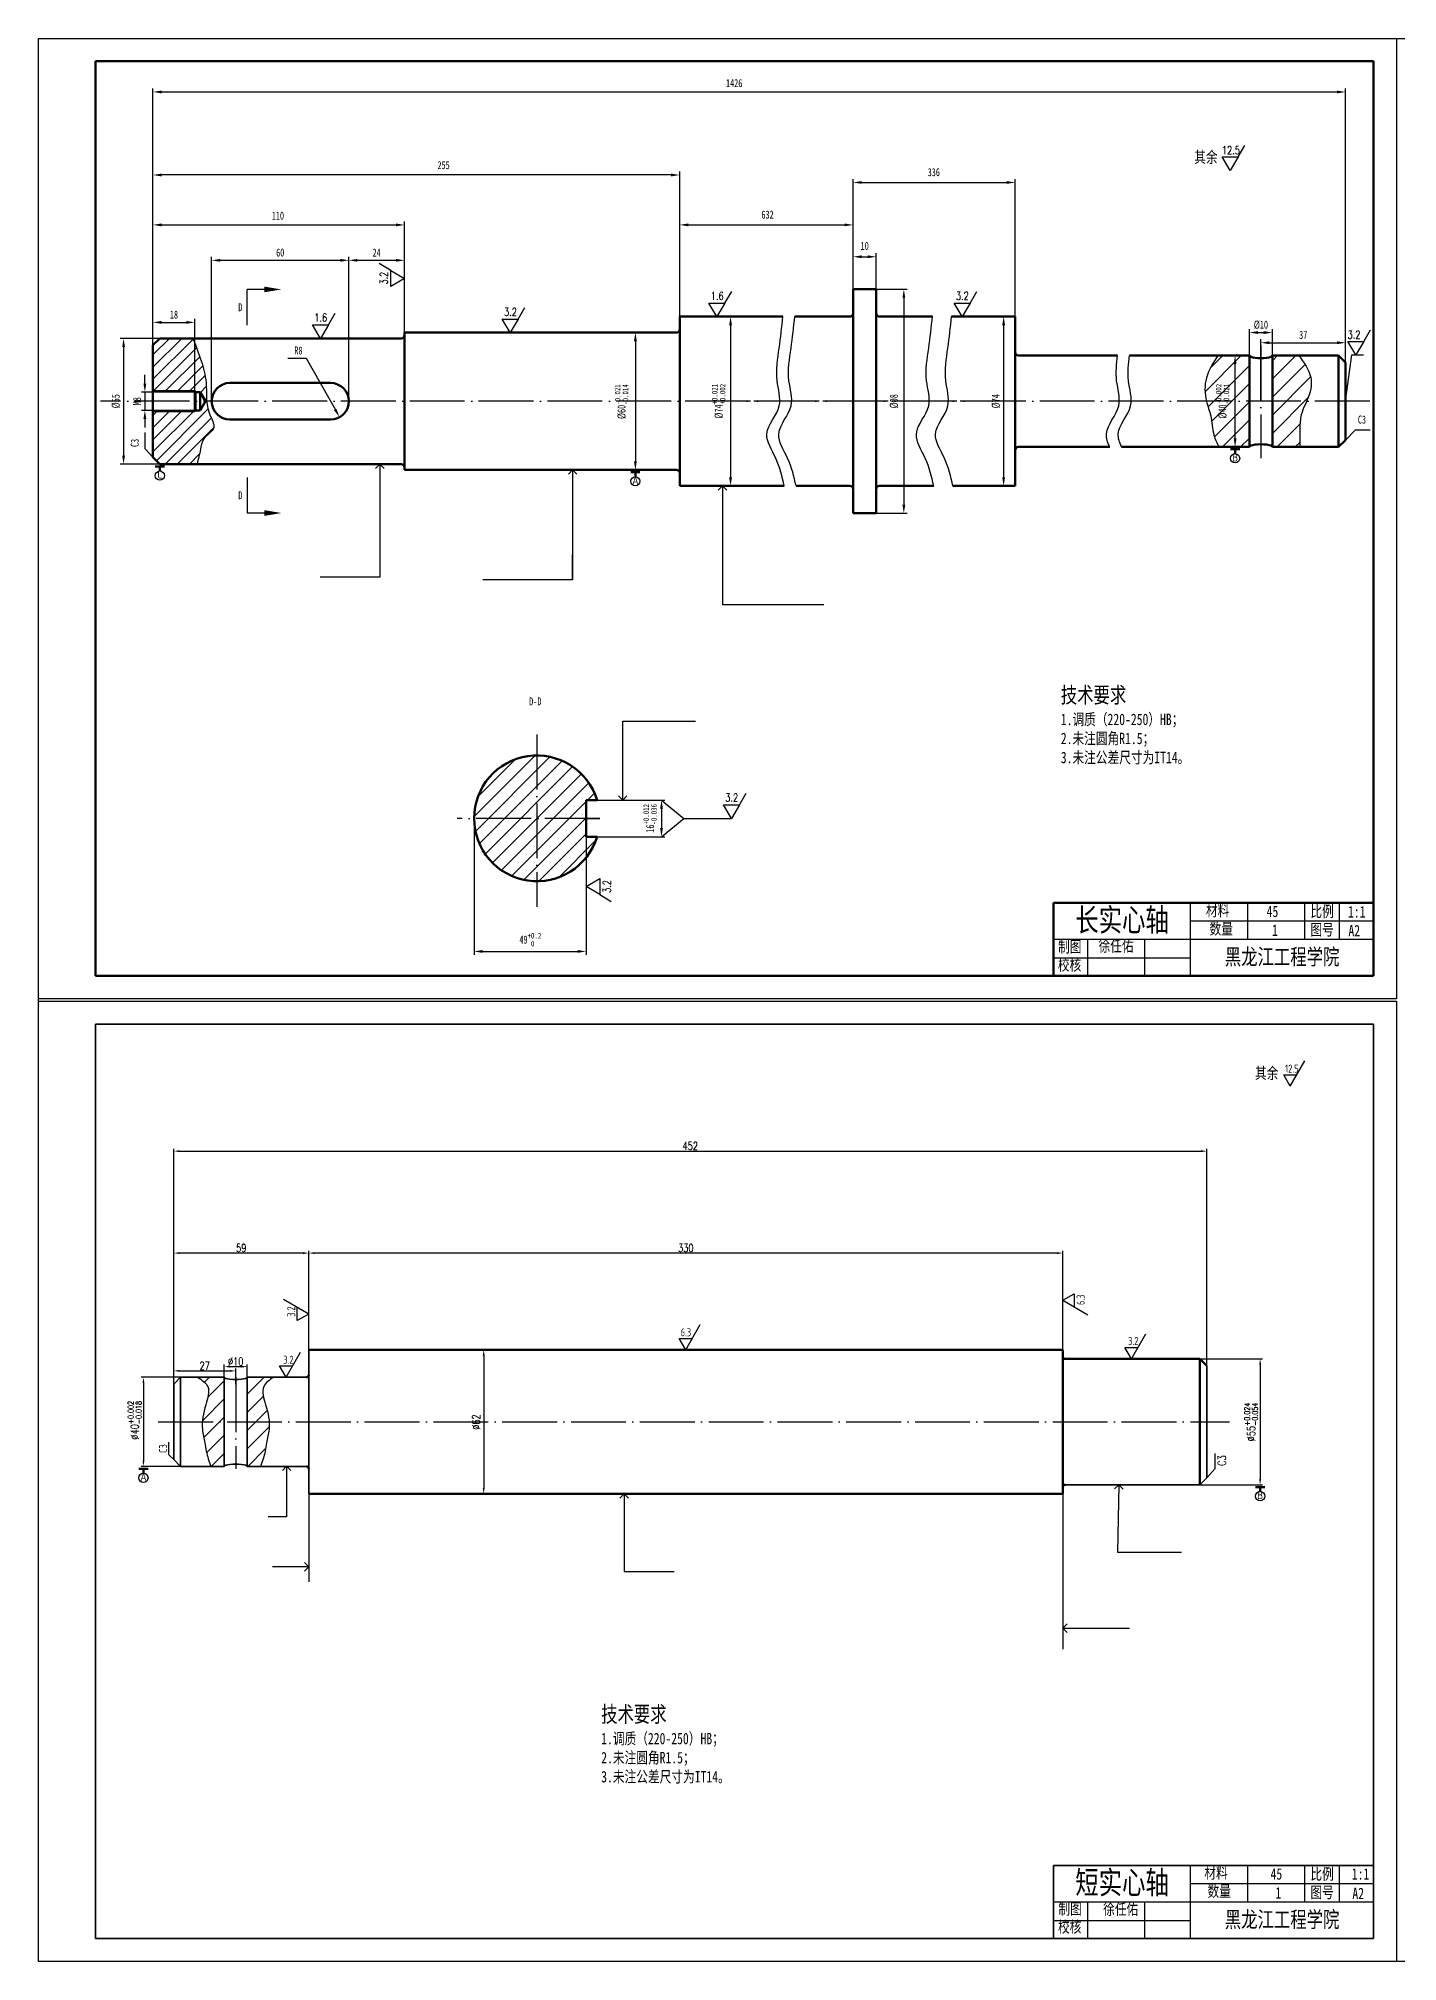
# Model space of a CAD drawing. Header units: inches. Extents: x 3762 to 4951, y -316 to 525.
# Drawn here: x 3762 to 4356, y -316 to 525 of the extents above; entities that cross this region are included whole.
import ezdxf
from ezdxf.enums import TextEntityAlignment as Align

# ---------------------------------------------------------------- set-up
doc = ezdxf.new("R2010")
doc.units = ezdxf.units.IN
doc.header["$MEASUREMENT"] = 0
doc.linetypes.add('ACAD_ISO04W100', pattern=[30, 24, -3, 0, -3])
doc.linetypes.add('CENTER2', pattern=[28.575, 19.05, -3.175, 3.175, -3.175])
for name, color, linetype in [('biaozhu', 210, 'Continuous'), ('dim', 7, 'Continuous'), ('图层2', 50, 'CENTER2')]:
    doc.layers.add(name, color=color, linetype=linetype)
for name, color, linetype, lineweight in [('cushixian', 4, 'Continuous', 50), ('中心线层', 4, 'ACAD_ISO04W100', 25), ('文字', 7, 'Continuous', 15), ('文字层', 7, 'Continuous', 25), ('标注层', 3, 'Continuous', 25), ('粗实线', 7, 'Continuous', 35), ('粗实线层', 7, 'Continuous', 50), ('细实线', 5, 'Continuous', 30)]:
    doc.layers.add(name, color=color, linetype=linetype, lineweight=lineweight)
doc.styles.add('123', font='txt.shx', dxfattribs={"width": 0.75, "height": 3.5})
doc.styles.get("Standard").update_dxf_attribs({"font": 'gbenor.shx', "width": 0.75, "bigfont": 'gbcbig.shx'})
doc.styles.add('工程字', font='gbenor.shx', dxfattribs={"bigfont": 'gbcbig.shx'})
doc.dimstyles.new('GB-3.5$7', dxfattribs={"dimscale": 1.5, "dimtxt": 3.5, "dimasz": 2.5, "dimexe": 1, "dimexo": 0, "dimgap": 0.5, "dimtad": 1, "dimdec": 0, "dimdsep": 46, "dimtxsty": 'Standard', "dimcen": 0, "dimclrt": 7, "dimadec": 0, "dimazin": 2, "dimtm": 1e-09, "dimtfac": 1, "dimtdec": 0, "dimtmove": 0, "dimatfit": 3, "dimldrblk": 'OPEN90', "dimfxl": 1, "dimarcsym": 0})
pattern_1 = [(45, (2495.565, -487.1614), (-3.977476, 3.977476), [])]

# ---------------------------------------------------------------- blocks, each defined once
blk = doc.blocks.new('_Open90')
at = {"color": 0, "linetype": 'ByBlock', "lineweight": -2}
for p, q in [((0, 0), (-1, 0)), ((-0.5, 0.5), (0, 0)), ((0, 0), (-0.5, -0.5))]:
    blk.add_line(p, q, dxfattribs=at)
blk = doc.blocks.new('下基准')
at = {"layer": '标注层'}
blk.add_circle((0, -5), 2, dxfattribs=at)
at = {"layer": '粗实线层'}
for p, q in [((2, -1), (-2, -1)), ((0, -3), (0, -1))]:
    blk.add_line(p, q, dxfattribs=at)
at = {"layer": '文字层'}
blk.add_attdef('A', text='', height=3.5, dxfattribs=at).set_placement((0, -4.56), align=Align.MIDDLE_CENTER)

msp = doc.modelspace()

# ---------------------------------------------------------------- hatches: boundary and pattern name
at = {"layer": '标注层'}
h = msp.add_hatch(dxfattribs=at)
h.set_pattern_fill('ANSI31', color=256, scale=45, style=0)
h.set_pattern_definition(pattern_1)
edge = h.paths.add_edge_path()
edge.add_line((3843.2, -60.79), (3831.55, -60.79))
edge.add_spline(control_points=[(3831.55, -60.79), (3833.39, -61.99), (3837.69, -64.81), (3834.96, -72.79), (3833.75, -77.86), (3833.58, -80.29)], knot_values=[0, 0, 0, 0, 5.991732, 13.994199, 21.483889, 21.483889, 21.483889, 21.483889], degree=3, periodic=0)
edge.add_line((3833.58, -80.29), (3843.2, -80.29))
edge.add_line((3843.2, -80.29), (3843.2, -60.79))
h = msp.add_hatch(dxfattribs=at)
h.set_pattern_fill('ANSI31', color=256, scale=45, style=0)
h.set_pattern_definition(pattern_1)
edge = h.paths.add_edge_path()
edge.add_spline(control_points=[(3862.82, -80.29), (3862.65, -77.86), (3861.44, -72.79), (3858.72, -64.81), (3863.02, -61.99), (3864.86, -60.79)], knot_values=[0, 0, 0, 0, 7.489689, 15.492157, 21.483889, 21.483889, 21.483889, 21.483889], degree=3, periodic=0)
edge.add_line((3864.86, -60.79), (3853.2, -60.79))
edge.add_line((3853.2, -60.79), (3853.2, -60.86))
edge.add_line((3853.2, -60.86), (3853.2, -80.29))
edge.add_line((3853.2, -80.29), (3862.82, -80.29))
h = msp.add_hatch(dxfattribs=at)
h.set_pattern_fill('ANSI31', color=256, scale=45, style=0)
h.set_pattern_definition(pattern_1)
edge = h.paths.add_edge_path()
edge.add_line((3843.2, -80.29), (3833.58, -80.29))
edge.add_spline(control_points=[(3833.58, -80.29), (3833.5, -81.38), (3833.53, -84.4), (3834.71, -88.7), (3835.39, -94.21), (3836.55, -97.59), (3837.3, -99.79)], knot_values=[21.483889, 21.483889, 21.483889, 21.483889, 24.865782, 30.843836, 34.566757, 41.517687, 41.517687, 41.517687, 41.517687], degree=3, periodic=0)
edge.add_line((3837.3, -99.79), (3843.2, -99.79))
edge.add_line((3843.2, -99.79), (3843.2, -80.29))
h = msp.add_hatch(dxfattribs=at)
h.set_pattern_fill('ANSI31', color=256, scale=45, style=0)
h.set_pattern_definition(pattern_1)
edge = h.paths.add_edge_path()
edge.add_spline(control_points=[(3859.1, -99.79), (3859.86, -97.59), (3861.02, -94.21), (3861.69, -88.7), (3862.88, -84.4), (3862.9, -81.38), (3862.82, -80.29)], knot_values=[21.483889, 21.483889, 21.483889, 21.483889, 28.434819, 32.157739, 38.135793, 41.517687, 41.517687, 41.517687, 41.517687], degree=3, periodic=0)
edge.add_line((3862.82, -80.29), (3853.2, -80.29))
edge.add_line((3853.2, -80.29), (3853.2, -99.79))
edge.add_line((3853.2, -99.79), (3859.1, -99.79))
at = {"layer": '细实线', "lineweight": -3}
h = msp.add_hatch(dxfattribs=at)
h.set_pattern_fill('ANSI31', color=256, scale=30, style=0)
h.set_pattern_definition([(45, (3812.029, 338.5344), (-2.65165, 2.65165), [])])
edge = h.paths.add_edge_path()
edge.add_spline(control_points=[(3835.55, 366.03), (3835.33, 368.8), (3835.67, 374.7), (3833.2, 384.06), (3830.74, 390.29), (3829.46, 393.53)], knot_values=[0, 0, 0, 0, 8.360614, 18.002709, 28.50033, 28.50033, 28.50033, 28.50033], degree=3, periodic=0)
edge.add_line((3829.46, 393.53), (3815.03, 393.53))
edge.add_line((3815.03, 393.53), (3812.03, 390.53))
edge.add_line((3812.03, 390.53), (3812.03, 370.43))
edge.add_line((3812.03, 370.43), (3830.37, 370.43))
edge.add_line((3830.37, 370.43), (3831.61, 370.43))
edge.add_line((3831.61, 370.43), (3831.61, 370.03))
edge.add_line((3831.61, 370.03), (3832.73, 370.03))
edge.add_line((3832.73, 370.03), (3835.03, 366.03))
edge.add_line((3835.03, 366.03), (3835.55, 366.03))
edge = h.paths.add_edge_path()
edge.add_line((3812.03, 341.53), (3815.03, 338.53))
edge.add_line((3815.03, 338.53), (3831.29, 338.53))
edge.add_spline(control_points=[(3831.29, 338.53), (3831.84, 340.67), (3832.78, 344.28), (3833.62, 350.41), (3840.41, 353.83), (3836.4, 360.15), (3835.71, 364.05), (3835.55, 366.03)], knot_values=[28.50033, 28.50033, 28.50033, 28.50033, 35.149775, 39.756174, 46.537568, 52.248151, 58.244019, 58.244019, 58.244019, 58.244019], degree=3, periodic=0)
edge.add_line((3835.55, 366.03), (3835.03, 366.03))
edge.add_line((3835.03, 366.03), (3832.73, 362.03))
edge.add_line((3832.73, 362.03), (3831.61, 362.03))
edge.add_line((3831.61, 362.03), (3831.61, 361.63))
edge.add_line((3831.61, 361.63), (3830.37, 361.63))
edge.add_line((3830.37, 361.63), (3812.03, 361.63))
edge.add_line((3812.03, 361.63), (3812.03, 341.53))
h = msp.add_hatch(dxfattribs=at)
h.set_pattern_fill('ANSI31', color=256, scale=45, style=0)
h.set_pattern_definition([(45, (4271.8847, 346.0344), (-3.9775, 3.9775), [])])
edge = h.paths.add_edge_path()
edge.add_spline(control_points=[(4313.67, 346.03), (4313.64, 348.71), (4313.58, 353.4), (4313.92, 360.37), (4315.81, 364.08), (4316.68, 366.03)], knot_values=[21.526667, 21.526667, 21.526667, 21.526667, 29.57401, 35.683532, 42.055068, 42.055068, 42.055068, 42.055068], degree=3, periodic=0)
edge.add_line((4316.68, 366.03), (4301.66, 366.03))
edge.add_line((4301.66, 366.03), (4301.66, 346.03))
edge.add_line((4301.66, 346.03), (4313.67, 346.03))
edge = h.paths.add_edge_path()
edge.add_line((4301.66, 366.03), (4316.68, 366.03))
edge.add_spline(control_points=[(4316.68, 366.03), (4317.09, 366.95), (4318.47, 370.25), (4319.36, 377.82), (4315.51, 382.99), (4313.23, 386.03)], knot_values=[0, 0, 0, 0, 2.976281, 10.597536, 21.526667, 21.526667, 21.526667, 21.526667], degree=3, periodic=0)
edge.add_line((4313.23, 386.03), (4301.66, 386.03))
edge.add_line((4301.66, 386.03), (4301.66, 366.03))
edge = h.paths.add_edge_path()
edge.add_line((4291.66, 366.03), (4291.66, 386.03))
edge.add_line((4291.66, 386.03), (4277.85, 386.03))
edge.add_spline(control_points=[(4277.85, 386.03), (4275.81, 382.91), (4271.88, 376.87), (4271.99, 369.37), (4272.83, 366.03)], knot_values=[0, 0, 0, 0, 10.984732, 21.213531, 21.213531, 21.213531, 21.213531], degree=3, periodic=0)
edge.add_line((4272.83, 366.03), (4291.66, 366.03))
edge = h.paths.add_edge_path()
edge.add_line((4291.66, 366.03), (4272.83, 366.03))
edge.add_spline(control_points=[(4272.83, 366.03), (4273.37, 363.87), (4275.37, 359.17), (4275.35, 352.01), (4277.43, 347.72), (4278.25, 346.03)], knot_values=[21.213531, 21.213531, 21.213531, 21.213531, 27.861666, 36.446221, 42.029562, 42.029562, 42.029562, 42.029562], degree=3, periodic=0)
edge.add_line((4278.25, 346.03), (4291.66, 346.03))
edge.add_line((4291.66, 346.03), (4291.66, 366.03))
h = msp.add_hatch(dxfattribs=at)
h.set_pattern_fill('ANSI31', color=256, scale=40, style=0)
h.set_pattern_definition([(45, (3952.486, 156.1126), (-3.53553, 3.53553), [])])
h.paths.add_polyline_path([(4001.49, 191.61), (4006.3, 191.61, 0.330174), (3979.99, 211.11), (3979.99, 183.61), (4001.49, 183.61)])
h.paths.add_polyline_path([(3979.99, 211.11, 0.414214), (3952.49, 183.61), (3979.99, 183.61)])
h.paths.add_polyline_path([(3979.99, 183.61), (3952.49, 183.61, 0.414214), (3979.99, 156.11)])
h.paths.add_polyline_path([(4001.49, 175.61), (4001.49, 183.61), (3979.99, 183.61), (3979.99, 156.11, 0.330174), (4006.3, 175.61)])

# ---------------------------------------------------------------- linework, layer by layer
at = {"layer": 'biaozhu', "color": 0, "lineweight": -3}
for p, q in [((4290.92, 130.69), (4290.92, 146.69)), ((4330.92, 146.69), (4330.92, 130.69)), ((4265.92, -306.31), (4265.92, -274.31)), ((4290.92, -290.31), (4290.92, -274.31)), ((4330.92, -274.31), (4330.92, -290.31))]:
    msp.add_line(p, q, dxfattribs=at)
at = {"layer": '中心线层'}
for p, q in [((4296.66, 390.36), (4296.66, 341.13)), ((4189.16, 366.03), (3789.03, 366.03)), ((4344.28, 366.03), (4058.51, 366.03)), ((3979.99, 220.24), (3979.99, 144.99)), ((4007.49, 183.61), (3945.03, 183.61)), ((3848.2, -60.79), (3848.2, -100.82)), ((3814.3, -80.29), (4282.87, -80.29))]:
    msp.add_line(p, q, dxfattribs=at)
at = {"layer": '图层2', "color": 3, "linetype": 'ByBlock', "lineweight": -3}
for p, q in [((4309.52, 66.53), (4315.87, 77.53)), ((4309.52, 66.53), (4306.63, 71.53)), ((4306.63, 71.53), (4312.4, 71.53)), ((4210.02, -27.14), (4215.02, -24.26)), ((4215.02, -24.26), (4215.02, -30.03)), ((3880.16, -33.14), (3869.16, -26.79)), ((3875.16, -36.03), (3875.16, -30.26)), ((3880.16, -33.14), (3875.16, -36.03)), ((4210.02, -27.14), (4221.02, -33.49)), ((4240, -52.79), (4246.35, -41.79)), ((3870.24, -60.79), (3876.59, -49.79)), ((4240, -52.79), (4237.11, -47.79)), ((4237.11, -47.79), (4242.89, -47.79)), ((3870.24, -60.79), (3867.35, -55.79)), ((3867.35, -55.79), (3873.13, -55.79))]:
    msp.add_line(p, q, dxfattribs=at)
at = {"layer": '标注层'}
for p, q in [((3812.03, 390.53), (3812.03, 502.79)), ((3815.78, 501.29), (4329.91, 501.29)), ((4333.66, 383.03), (4333.66, 502.79)), ((4279.64, 472.88), (4286.64, 472.88)), ((4283.14, 466.94), (4279.64, 472.88)), ((4286.64, 472.88), (4283.14, 466.94)), ((4286.64, 472.88), (4289.62, 477.94)), ((3812.03, 370.43), (3812.03, 466.48)), ((4038.67, 464.98), (3815.78, 464.98)), ((4042.42, 403.03), (4042.42, 466.48)), ((4118.34, 415.03), (4118.34, 463.21)), ((4189.18, 374.12), (4189.18, 463.21)), ((4122.09, 461.71), (4185.43, 461.71)), ((3812.03, 390.53), (3812.03, 444.65)), ((3815.78, 443.15), (3918.28, 443.15)), ((3922.03, 361.62), (3922.03, 444.65)), ((4042.42, 403.03), (4042.42, 444.65)), ((4046.17, 443.15), (4114.52, 443.15)), ((4118.34, 415.03), (4118.34, 444.65)), ((3837.69, 366.03), (3837.69, 429.17)), ((3897.69, 366.03), (3897.69, 429.17)), ((3897.69, 366.03), (3897.69, 429.17)), ((3922.03, 366.03), (3922.03, 429.17)), ((4118.34, 415.03), (4118.34, 430.72)), ((4122.09, 429.22), (4124.59, 429.22)), ((4128.34, 415.03), (4128.34, 430.72)), ((3841.44, 427.67), (3893.94, 427.67)), ((3901.44, 427.67), (3918.28, 427.67)), ((3916.08, 423.23), (3911.03, 426.21)), ((3916.08, 416.23), (3916.08, 423.23)), ((3916.08, 423.23), (3922.03, 419.73)), ((3853.2, 399.34), (3853.2, 414.92)), ((3860.7, 414.92), (3853.2, 414.92)), ((3853.2, 399.34), (3853.2, 413.63)), ((3922.03, 419.73), (3916.08, 416.23)), ((4062.23, 408.98), (4065.2, 414.03)), ((4128.34, 415.03), (4141.96, 415.03)), ((4169.43, 408.98), (4172.4, 414.03)), ((3888.75, 399.48), (3891.73, 404.53)), ((3971.75, 401.98), (3974.72, 407.03)), ((4055.23, 408.98), (4062.23, 408.98)), ((4058.73, 403.03), (4055.23, 408.98)), ((4062.23, 408.98), (4058.73, 403.03)), ((4140.46, 411.28), (4140.46, 320.78)), ((4162.43, 408.98), (4169.43, 408.98)), ((4165.93, 403.03), (4162.43, 408.98)), ((4169.43, 408.98), (4165.93, 403.03)), ((3812.03, 370.43), (3812.03, 402.03)), ((3815.78, 400.53), (3826.62, 400.53)), ((3830.37, 370.43), (3830.37, 402.03)), ((3881.75, 399.48), (3888.75, 399.48)), ((3885.25, 393.53), (3881.75, 399.48)), ((3888.75, 399.48), (3885.25, 393.53)), ((3964.75, 401.98), (3971.75, 401.98)), ((3968.25, 396.03), (3964.75, 401.98)), ((3971.75, 401.98), (3968.25, 396.03)), ((4080.34, 403.03), (4063.17, 403.03)), ((4064.67, 399.28), (4064.67, 332.78)), ((4161.37, 403.03), (4185.63, 403.03)), ((4184.13, 399.28), (4184.13, 332.78)), ((4291.66, 386.03), (4291.66, 397.58)), ((4295.41, 396.08), (4297.91, 396.08)), ((4301.66, 386.03), (4301.66, 397.58)), ((4341.63, 392.21), (4344.6, 397.27)), ((3815.03, 393.53), (3797.66, 393.53)), ((3799.16, 389.78), (3799.16, 342.28)), ((4023.04, 392.28), (4023.04, 339.78)), ((4296.66, 366.03), (4296.66, 393.11)), ((4300.41, 391.61), (4329.91, 391.61)), ((4333.66, 366.03), (4333.66, 393.11)), ((4334.63, 392.21), (4341.63, 392.21)), ((4338.13, 386.27), (4334.63, 392.21)), ((4341.63, 392.21), (4338.13, 386.27)), ((3870.94, 384.83), (3879.02, 384.83)), ((3879.02, 384.83), (3891.79, 362.34)), ((4285.37, 349.78), (4285.37, 382.28)), ((4333.66, 366.03), (4336.4, 386.27)), ((4336.4, 386.27), (4341.53, 386.27)), ((3808.48, 373.78), (3808.48, 377.53)), ((3812.03, 370.03), (3806.98, 370.03)), ((3812.03, 362.03), (3806.98, 362.03)), ((3808.48, 370.03), (3808.48, 362.03)), ((3808.48, 358.28), (3808.48, 354.53)), ((4333.66, 349.03), (4338, 353.48)), ((4338, 353.48), (4344.46, 353.48)), ((3808.55, 345.18), (3808.55, 352.32)), ((3812.03, 341.53), (3808.55, 345.18)), ((4285.37, 346.03), (4283.87, 346.03)), ((3815.03, 338.53), (3797.66, 338.53)), ((3853.2, 332.73), (3853.2, 318.44)), ((3853.2, 332.73), (3853.2, 317.15)), ((4080.34, 329.03), (4063.17, 329.03)), ((3860.7, 317.15), (3853.2, 317.15)), ((4128.34, 317.03), (4141.96, 317.03)), ((3995.6, 288), (3956.35, 288)), ((4068.52, 189.56), (4071.5, 194.61)), ((4034.47, 191.61), (4044.17, 183.61)), ((4061.52, 189.56), (4068.52, 189.56)), ((4065.02, 183.61), (4061.52, 189.56)), ((4068.52, 189.56), (4065.02, 183.61)), ((3952.49, 183.61), (3952.49, 123.92)), ((4001.49, 183.61), (4007.49, 183.61)), ((4034.47, 175.61), (4044.17, 183.61)), ((4044.17, 183.61), (4065.02, 183.61)), ((4001.49, 153.77), (4007.43, 157.27)), ((4007.43, 150.27), (4001.49, 153.77)), ((4007.43, 157.27), (4007.43, 150.27)), ((4007.43, 150.27), (4012.49, 147.29)), ((3956.24, 125.42), (3997.74, 125.42)), ((3821.1, -80.29), (3821.1, 39.09)), ((3823.6, 38.09), (4270.48, 38.09)), ((4272.98, -80.29), (4272.98, 39.09)), ((3821.1, -60.79), (3821.1, -5.5)), ((3877.66, -6.5), (3823.6, -6.5)), ((3880.16, -58.34), (3880.16, -5.5)), ((3880.16, -48.79), (3880.16, -5.5)), ((4207.52, -6.5), (3882.66, -6.5)), ((4210.02, -48.79), (4210.02, -5.5)), ((3971.66, -48.79), (3955.69, -48.79)), ((3821.1, -63.79), (3821.1, -57.01)), ((3823.6, -58.01), (3845.7, -58.01)), ((3843.21, -60.86), (3843.21, -55.16)), ((3845.71, -56.16), (3850.7, -56.16)), ((3848.2, -63.79), (3848.2, -57.01)), ((3853.2, -60.86), (3853.2, -55.16)), ((3956.69, -51.29), (3956.69, -109.29)), ((4269.98, -52.79), (4297.32, -52.79)), ((4296.32, -55.29), (4296.32, -105.29)), ((3824.1, -60.79), (3806.85, -60.79)), ((3807.85, -63.29), (3807.85, -97.29)), ((3818.97, -94.65), (3818.97, -89.11)), ((3824.1, -99.79), (3806.85, -99.79)), ((3821.1, -96.79), (3818.97, -94.65)), ((4272.98, -104.79), (4276.7, -100.75)), ((4276.7, -100.75), (4276.7, -94.16)), ((4269.98, -107.79), (4297.32, -107.79)), ((3880.16, -111.79), (3880.16, -150.26)), ((3971.66, -111.79), (3955.69, -111.79)), ((4210.02, -111.79), (4210.02, -179.66))]:
    msp.add_line(p, q, dxfattribs=at)
at = {"layer": '标注层', "lineweight": -3}
for p, q in [((4006.3, 191.61), (4035.97, 191.61)), ((4034.47, 187.86), (4034.47, 179.36)), ((4001.49, 175.61), (4001.49, 123.92)), ((4006.3, 175.61), (4035.97, 175.61))]:
    msp.add_line(p, q, dxfattribs=at)
at = {"layer": '标注层', "linetype": 'ByBlock', "lineweight": -3}
for p, q in [((4045.09, -48.79), (4051.44, -37.79)), ((4045.09, -48.79), (4042.21, -43.79)), ((4042.21, -43.79), (4047.98, -43.79))]:
    msp.add_line(p, q, dxfattribs=at)
at = {"layer": '标注层'}
for points in [[(3761.92, 524.69), (4355.92, 524.69), (4355.92, 104.69), (3761.92, 104.69)], [(3761.92, 524.69), (4950.92, 524.69), (4950.92, -316.31), (3761.92, -316.31)], [(3761.92, 103.69), (4355.92, 103.69), (4355.92, -316.31), (3761.92, -316.31)]]:
    msp.add_lwpolyline(points, close=True, dxfattribs=at)
for points in [[(3831.55, -60.79), (3835.96, -64.84), (3835.1, -72.8), (3833.63, -83.57), (3834.73, -89.45), (3835.34, -93.12), (3837.3, -99.79)], [(3864.86, -60.79), (3860.45, -64.84), (3861.31, -72.8), (3862.78, -83.57), (3861.67, -89.45), (3861.06, -93.12), (3859.1, -99.79)]]:
    msp.add_spline(points, degree=3, dxfattribs=at)
for points in [[(3815.78, 501.92), (3815.78, 500.67), (3812.03, 501.29)], [(4329.91, 501.92), (4329.91, 500.67), (4333.66, 501.29)], [(3815.78, 465.61), (3815.78, 464.36), (3812.03, 464.98)], [(4038.67, 465.61), (4038.67, 464.36), (4042.42, 464.98)], [(4122.09, 462.34), (4122.09, 461.09), (4118.34, 461.71)], [(4185.43, 462.34), (4185.43, 461.09), (4189.18, 461.71)], [(3815.78, 443.78), (3815.78, 442.53), (3812.03, 443.15)], [(3918.28, 443.78), (3918.28, 442.53), (3922.03, 443.15)], [(4046.17, 443.78), (4046.17, 442.53), (4042.42, 443.15)], [(4114.52, 443.78), (4114.52, 442.53), (4118.27, 443.15)], [(4122.09, 429.85), (4122.09, 428.6), (4118.34, 429.22)], [(4124.59, 429.85), (4124.59, 428.6), (4128.34, 429.22)], [(3841.44, 428.29), (3841.44, 427.04), (3837.69, 427.67)], [(3893.94, 428.29), (3893.94, 427.04), (3897.69, 427.67)], [(3901.44, 428.29), (3901.44, 427.04), (3897.69, 427.67)], [(3918.28, 428.29), (3918.28, 427.04), (3922.03, 427.67)], [(3860.7, 416.17), (3860.7, 413.67), (3868.2, 414.92)], [(4139.84, 411.28), (4141.09, 411.28), (4140.46, 415.03)], [(3815.78, 401.15), (3815.78, 399.9), (3812.03, 400.53)], [(3826.62, 401.15), (3826.62, 399.9), (3830.37, 400.53)], [(4022.41, 392.28), (4023.66, 392.28), (4023.04, 396.03)], [(4064.04, 399.28), (4065.29, 399.28), (4064.67, 403.03)], [(4183.5, 399.28), (4184.75, 399.28), (4184.13, 403.03)], [(4295.41, 396.7), (4295.41, 395.45), (4291.66, 396.08)], [(4297.91, 396.7), (4297.91, 395.45), (4301.66, 396.08)], [(3798.54, 389.78), (3799.79, 389.78), (3799.16, 393.53)], [(4300.41, 392.24), (4300.41, 390.99), (4296.66, 391.61)], [(4329.91, 392.24), (4329.91, 390.99), (4333.66, 391.61)], [(4284.74, 382.28), (4285.99, 382.28), (4285.37, 386.03)], [(3807.85, 373.78), (3809.1, 373.78), (3808.48, 370.03)], [(3807.85, 358.28), (3809.1, 358.28), (3808.48, 362.03)], [(3892.33, 362.65), (3891.24, 362.03), (3893.64, 359.08)], [(4284.74, 349.78), (4285.99, 349.78), (4285.37, 346.03)], [(3798.54, 342.28), (3799.79, 342.28), (3799.16, 338.53)], [(4022.41, 339.78), (4023.66, 339.78), (4023.04, 336.03)], [(4064.04, 332.78), (4065.29, 332.78), (4064.67, 329.03)], [(4183.5, 332.78), (4184.75, 332.78), (4184.13, 329.03)], [(4139.84, 320.78), (4141.09, 320.78), (4140.46, 317.03)], [(3860.7, 315.9), (3860.7, 318.4), (3868.2, 317.15)], [(4033.84, 187.86), (4035.09, 187.86), (4034.47, 191.61)], [(4033.84, 179.36), (4035.09, 179.36), (4034.47, 175.61)], [(3956.24, 126.05), (3956.24, 124.8), (3952.49, 125.42)], [(3997.74, 126.05), (3997.74, 124.8), (4001.49, 125.42)], [(3823.6, 38.5), (3823.6, 37.67), (3821.1, 38.09)], [(4270.48, 38.5), (4270.48, 37.67), (4272.98, 38.09)], [(3823.6, -6.08), (3823.6, -6.91), (3821.1, -6.5)], [(3877.66, -6.08), (3877.66, -6.91), (3880.16, -6.5)], [(3882.66, -6.08), (3882.66, -6.91), (3880.16, -6.5)], [(4207.52, -6.08), (4207.52, -6.91), (4210.02, -6.5)], [(3956.27, -51.29), (3957.1, -51.29), (3956.69, -48.79)], [(3823.6, -57.59), (3823.6, -58.42), (3821.1, -58.01)], [(3845.71, -55.74), (3845.71, -56.57), (3843.21, -56.16)], [(3845.7, -57.59), (3845.7, -58.42), (3848.2, -58.01)], [(3850.7, -55.74), (3850.7, -56.57), (3853.2, -56.16)], [(4295.91, -55.29), (4296.74, -55.29), (4296.32, -52.79)], [(3807.43, -63.29), (3808.27, -63.29), (3807.85, -60.79)], [(3807.43, -97.29), (3808.27, -97.29), (3807.85, -99.79)], [(3956.27, -109.29), (3957.1, -109.29), (3956.69, -111.79)], [(4295.91, -105.29), (4296.74, -105.29), (4296.32, -107.79)]]:
    msp.add_solid(points, dxfattribs=at)
at = {"layer": '粗实线', "lineweight": 50}
for p, q in [((3786.92, 514.69), (3786.92, 114.69)), ((4345.92, 514.69), (3786.92, 514.69)), ((4345.92, 114.69), (4345.92, 514.69)), ((4118.34, 403.03), (4118.34, 415.03)), ((4118.34, 415.03), (4128.34, 415.03)), ((4128.34, 415.03), (4128.34, 317.03)), ((3922.03, 338.53), (3922.03, 396.03)), ((3968.25, 396.03), (3922.03, 396.03)), ((3968.25, 396.03), (4040.92, 396.03)), ((4040.92, 396.03), (4021.54, 396.03)), ((4042.42, 403.03), (4087.6, 403.03)), ((4042.42, 403.03), (4042.42, 336.03)), ((4092.78, 403.03), (4116.84, 403.03)), ((4118.34, 403.03), (4118.34, 331.53)), ((4129.84, 403.03), (4152.99, 403.03)), ((4161.37, 403.03), (4189.18, 403.03)), ((4189.18, 403.03), (4189.18, 346.03)), ((3815.03, 393.53), (3812.03, 390.53)), ((3812.03, 390.53), (3812.03, 341.53)), ((3897.03, 393.53), (3815.03, 393.53)), ((3897.03, 393.53), (3920.53, 393.53)), ((4190.68, 386.03), (4233.99, 386.03)), ((4239.17, 386.03), (4291.66, 386.03)), ((4291.66, 386.03), (4291.66, 346.03)), ((4301.66, 386.03), (4301.66, 346.03)), ((4301.66, 386.03), (4330.66, 386.03)), ((4330.66, 386.03), (4333.66, 383.03)), ((4330.66, 386.03), (4330.66, 346.03)), ((4333.66, 383.03), (4333.66, 349.03)), ((3830.37, 370.43), (3812.03, 370.43)), ((3830.37, 370.43), (3830.37, 361.63)), ((3830.37, 370.43), (3830.61, 370.03)), ((3845.69, 374.03), (3889.69, 374.03)), ((3830.37, 361.63), (3812.03, 361.63)), ((3832.73, 370.03), (3830.61, 370.03)), ((3830.61, 370.03), (3830.61, 362.03)), ((3832.73, 362.03), (3830.61, 362.03)), ((3835.03, 366.03), (3832.73, 370.03)), ((3832.73, 370.03), (3832.73, 362.03)), ((3835.03, 366.03), (3832.73, 362.03)), ((3845.69, 358.03), (3889.69, 358.03)), ((4189.18, 329.03), (4189.18, 346.03)), ((4190.68, 346.03), (4230.51, 346.03)), ((4235.69, 346.03), (4291.66, 346.03)), ((4330.66, 346.03), (4333.66, 349.03)), ((3815.03, 338.53), (3812.03, 341.53)), ((3815.03, 338.53), (3920.53, 338.53)), ((3922.03, 336.03), (3922.03, 338.53)), ((4040.92, 336.03), (3922.03, 336.03)), ((4040.92, 336.03), (4021.54, 336.03)), ((4042.42, 336.03), (4042.42, 329.03)), ((4042.42, 329.03), (4088.14, 329.03)), ((4093.32, 329.03), (4116.84, 329.03)), ((4118.34, 329.03), (4118.34, 331.53)), ((4118.34, 317.03), (4118.34, 331.53)), ((4129.84, 329.03), (4153.54, 329.03)), ((4161.91, 329.03), (4185.63, 329.03)), ((4118.34, 317.03), (4128.34, 317.03)), ((4006.3, 191.61), (4001.49, 191.61)), ((4001.49, 191.61), (4001.49, 183.61)), ((4001.49, 175.61), (4001.49, 183.61)), ((4006.3, 175.61), (4001.49, 175.61)), ((3786.92, 114.69), (4345.92, 114.69)), ((3880.16, -48.79), (4210.02, -48.79)), ((4210.02, -48.79), (4210.02, -111.79)), ((4211.02, -52.79), (4269.98, -52.79)), ((4272.98, -55.79), (4269.98, -52.79)), ((4269.98, -52.79), (4269.98, -107.79)), ((3880.16, -111.79), (4210.02, -111.79))]:
    msp.add_line(p, q, dxfattribs=at)
at = {"layer": '粗实线', "lineweight": 70}
for p, q in [((3830.61, 362.03), (3830.37, 361.63)), ((4301.66, 346.03), (4330.66, 346.03)), ((4161.91, 329.03), (4189.18, 329.03)), ((4189.18, 329.03), (4189.18, 329.03))]:
    msp.add_line(p, q, dxfattribs=at)
at = {"layer": '粗实线', "color": 0, "lineweight": 50}
for p, q in [((4205.92, 114.69), (4205.92, 146.69)), ((4205.92, 146.69), (4345.92, 146.69))]:
    msp.add_line(p, q, dxfattribs=at)
at = {"layer": '粗实线'}
for p, q in [((3786.92, 93.69), (3786.92, -306.31)), ((3786.92, 93.69), (4345.92, 93.69)), ((4345.92, 93.69), (4345.92, -306.31)), ((3880.16, -48.79), (3880.16, -111.79)), ((4272.98, -55.79), (4272.98, -104.79)), ((3824.1, -60.79), (3821.1, -63.79)), ((3821.1, -63.79), (3821.1, -96.79)), ((3824.1, -60.79), (3843.2, -60.79)), ((3824.1, -60.79), (3824.1, -99.79)), ((3843.2, -60.79), (3843.2, -99.79)), ((3853.2, -60.79), (3879.16, -60.79)), ((3853.2, -60.79), (3853.2, -99.79)), ((3824.1, -99.79), (3821.1, -96.79)), ((3824.1, -99.79), (3843.2, -99.79)), ((3853.2, -99.79), (3879.16, -99.79)), ((4211.02, -107.79), (4269.98, -107.79)), ((4269.98, -107.79), (4251.66, -107.79)), ((4272.98, -104.79), (4269.98, -107.79)), ((4345.92, -306.31), (3786.92, -306.31))]:
    msp.add_line(p, q, dxfattribs=at)
at = {"layer": '粗实线', "color": 0}
for p, q in [((4205.92, -306.31), (4205.92, -274.31)), ((4205.92, -274.31), (4345.92, -274.31))]:
    msp.add_line(p, q, dxfattribs=at)
at = {"layer": '粗实线', "lineweight": 50}
for centre, radius, start, end in [((4116.84, 404.53), 1.5, 270, 0), ((4129.84, 404.53), 1.5, 180, 270), ((4040.92, 397.53), 1.5, 270, 0), ((3920.53, 395.03), 1.5, 270, 0), ((4190.68, 387.53), 1.5, 180, 270), ((3845.69, 366.03), 8, 90, 270), ((3889.69, 366.03), 8, 270, 90), ((4190.68, 344.53), 1.5, 90, 180), ((3920.53, 337.03), 1.5, 0, 90), ((4040.92, 334.53), 1.5, 0, 90), ((4116.84, 327.53), 1.5, 0, 90), ((4129.84, 327.53), 1.5, 90, 180), ((3979.99, 183.61), 27.5, 16.91239, 343.08761), ((4211.02, -51.79), 1, 185.74974, 270), ((3879.16, -59.79), 1, 270, 0), ((3879.16, -100.79), 1, 0, 90), ((4211.02, -108.79), 1, 90, 174.25026)]:
    msp.add_arc(centre, radius, start, end, dxfattribs=at)
msp.add_ellipse((4296.66, 386.03), major_axis=(-5, 0), ratio=0.23737, start_param=0, end_param=3.141593, dxfattribs=at)
at = {"layer": '粗实线', "lineweight": 50, "extrusion": (0, 0, -1)}
msp.add_ellipse((4296.66, 346.03), major_axis=(-5, 0), ratio=0.23737, start_param=0, end_param=3.141593, dxfattribs=at)
at = {"layer": '粗实线'}
msp.add_ellipse((3848.2, -60.79), major_axis=(-5, 0), ratio=0.206906, start_param=0, end_param=3.141593, dxfattribs=at)
at = {"layer": '粗实线', "extrusion": (0, 0, -1)}
msp.add_ellipse((3848.2, -99.79), major_axis=(-5, 0), ratio=0.206906, start_param=0, end_param=3.141593, dxfattribs=at)
at = {"layer": '粗实线', "lineweight": -3}
for points in [[(4088.14, 329.03), (4084.45, 341.09), (4080.58, 351.8), (4085.94, 364), (4085.05, 375.01), (4085.94, 389.29), (4087.6, 403.03)], [(4093.32, 329.03), (4089.64, 341.09), (4085.76, 351.8), (4091.13, 364), (4090.23, 375.01), (4091.13, 389.29), (4092.78, 403.03)], [(4153.54, 329.03), (4149.85, 341.09), (4145.97, 351.8), (4151.34, 364), (4150.44, 375.01), (4151.34, 389.29), (4152.99, 403.03)], [(4161.91, 329.03), (4158.22, 341.09), (4154.35, 351.8), (4159.71, 364), (4158.82, 375.01), (4159.71, 389.29), (4161.37, 403.03)]]:
    msp.add_spline(points, degree=3, dxfattribs=at)
for points in [[(4230.51, 346.03), (4229.6, 347.98), (4227.52, 354.07), (4236.81, 362.97), (4232.73, 375.06), (4233.49, 382.38), (4233.99, 386.03)], [(4235.69, 346.03), (4234.79, 347.98), (4232.71, 354.07), (4242, 362.97), (4237.92, 375.06), (4238.67, 382.38), (4239.17, 386.03)]]:
    msp.add_open_spline(points, degree=3, knots=[17.808528, 17.808528, 17.808528, 17.808528, 23.998082, 37.32417, 48.369823, 59.396326, 59.396326, 59.396326, 59.396326], dxfattribs=at)
at = {"layer": '细实线', "lineweight": -3}
for p, q in [((3830.61, 370.03), (3812.03, 370.03)), ((3830.61, 362.03), (3812.03, 362.03))]:
    msp.add_line(p, q, dxfattribs=at)
at = {"layer": '细实线', "color": 0, "lineweight": -3}
for p, q in [((4265.92, 114.69), (4265.92, 146.69)), ((4315.92, 130.69), (4315.92, 146.69)), ((4345.92, 138.69), (4265.92, 138.69)), ((4345.92, 130.69), (4205.92, 130.69)), ((4220.92, 114.69), (4220.92, 130.69)), ((4245.92, 114.69), (4245.92, 130.69)), ((4205.92, 122.69), (4265.92, 122.69))]:
    msp.add_line(p, q, dxfattribs=at)
at = {"layer": '细实线', "color": 0}
for p, q in [((4315.92, -290.31), (4315.92, -274.31)), ((4345.92, -282.31), (4265.92, -282.31)), ((4345.92, -290.31), (4205.92, -290.31)), ((4220.92, -306.31), (4220.92, -290.31)), ((4245.92, -306.31), (4245.92, -290.31)), ((4205.92, -298.31), (4265.92, -298.31))]:
    msp.add_line(p, q, dxfattribs=at)
at = {"layer": '细实线', "lineweight": -3}
for points in [[(3829.46, 393.53), (3833.11, 383.69), (3835.23, 374.28), (3836.9, 360.03), (3838.57, 354.56), (3834.17, 349.41), (3832.81, 345.01), (3831.29, 338.53)], [(4277.85, 386.03), (4272.83, 376.26), (4272.83, 366.03), (4274.73, 359.66), (4276.11, 351.19), (4278.25, 346.03)], [(4313.23, 386.03), (4318.45, 376.43), (4317.79, 368.83), (4314.32, 360.16), (4313.67, 354.08), (4313.67, 346.03)]]:
    msp.add_spline(points, degree=3, dxfattribs=at)

# ---------------------------------------------------------------- block references
at = {"layer": '标注层'}
for p, values in [((4285.37, 346.03), {'A': 'B'}), ((3815.03, 338.53), {'A': 'C'}), ((4023.04, 336.03), {'A': 'A'}), ((3807.85, -99.79), {'A': 'A'})]:
    msp.add_blockref('下基准', p, dxfattribs=at).add_auto_attribs(values)
at = {"layer": '标注层', "lineweight": -3}
msp.add_blockref('下基准', (4296.32, -107.79), dxfattribs=at).add_auto_attribs({'A': 'B'})

# ---------------------------------------------------------------- texts
at = {"color": 0, "char_height": 5, "width": 15, "attachment_point": 5}
for s, insert in [('{\\fSimSun|b0|i0|c134|p2;比例}', (4323.42, 142.69)), ('{\\fSimSun|b0|i0|c134|p2;图号}', (4323.42, 134.69)), ('{\\fSimSun|b0|i0|c134|p2;比例}', (4323.42, -278.31)), ('{\\fSimSun|b0|i0|c134|p2;图号}', (4323.42, -286.31))]:
    msp.add_mtext(s, dxfattribs=dict(at, insert=insert))
at = {"char_height": 5, "attachment_point": 1, "style": '123'}
for s, insert, width in [('{\\fSimSun|b0|i0|c134|p2;45}', (4300.88, -275.5), 25), ('{\\fSimSun|b0|i0|c134|p2;1:1}', (4336.43, -275.5), 9.4939), ('{\\fSimSun|b0|i0|c134|p2;1}', (4303.01, -283.79), 25), ('{\\fSimSun|b0|i0|c134|p2;A2}', (4336.67, -284.02), 9.2569), ('{\\fSimSun|b0|i0|c134|p2;徐任佑}', (4227.64, -290.89), 18.2818)]:
    msp.add_mtext(s, dxfattribs=dict(at, insert=insert, width=width))
at = {"layer": 'cushixian', "color": 0, "lineweight": -3, "ltscale": 0.1, "char_height": 10, "width": 60, "attachment_point": 5}
for s, insert in [('{\\fSimSun|b0|i0|c134|p2;长实心轴}', (4235.92, 138.69)), ('{\\fSimSun|b0|i0|c134|p2;短实心轴}', (4235.92, -282.31))]:
    msp.add_mtext(s, dxfattribs=dict(at, insert=insert))
at = {"layer": 'cushixian', "color": 3, "lineweight": -3, "ltscale": 0.1, "insert": (4294.07, 74.73), "char_height": 5, "width": 40.337, "attachment_point": 1}
msp.add_mtext('{\\fSimSun|b0|i0|c134|p2;其余}', dxfattribs=at)
at = {"layer": 'dim', "char_height": 5, "attachment_point": 1}
for s, insert in [('{\\fSimSun|b0|i0|c134|p2;45}', (4299.16, 145.46)), ('{\\fSimSun|b0|i0|c134|p2;1:1}', (4334.75, 145.26)), ('{\\fSimSun|b0|i0|c134|p2;1}', (4301.52, 137.21)), ('{\\fSimSun|b0|i0|c134|p2;A2}', (4334.94, 137.02)), ('{\\fSimSun|b0|i0|c134|p2;徐任佑}', (4225.64, 130.34))]:
    msp.add_mtext_dynamic_manual_height_columns(s, width=25, gutter_width=1, heights=[0], dxfattribs=dict(at, insert=insert))
at = {"layer": '图层2', "color": 0, "linetype": 'ByBlock', "lineweight": -3, "char_height": 7, "width": 80.0019, "attachment_point": 5}
for insert in [(4305.93, 122.69), (4305.93, -298.31)]:
    msp.add_mtext('{\\fSimSun|b0|i0|c134|p2;黑龙江工程学院}', dxfattribs=dict(at, insert=insert))
at = {"layer": '图层2', "color": 3, "linetype": 'ByBlock', "lineweight": -3, "char_height": 3.5, "width": 29.7869, "attachment_point": 1}
for s, insert in [('12.5', (4307.25, 75.94)), ('3.2', (4238.58, -43.22)), ('3.2', (3869.04, -51.38))]:
    msp.add_mtext(s, dxfattribs=dict(at, insert=insert))
at = {"layer": '图层2', "color": 3, "linetype": 'ByBlock', "lineweight": -3, "char_height": 3.5, "width": 29.7869, "attachment_point": 1, "rotation": 90}
for s, insert in [('3.2', (3870.75, -34.34)), ('6.3', (4216.05, -29.22))]:
    msp.add_mtext(s, dxfattribs=dict(at, insert=insert))
at = {"layer": '文字', "color": 0, "attachment_point": 1}
for s, insert, char_height, width in [('{\\fFangSong_GB2312|b0|i0|c134|p49;  \\fSimSun|b0|i0|c134|p2;\\H1.429x;材料}', (4269.03, 145.84), 3.5, 15.3177), ('{\\fSimSun|b0|i0|c134|p2;数量}', (4274.19, 137.82), 5, 15), ('{\\fSimSun|b0|i0|c134|p2;制图}', (4207.92, 129.98), 5, 15), ('{\\fSimSun|b0|i0|c134|p2;校核}', (4207.85, 122.08), 5, 15.2428), ('{\\fFangSong_GB2312|b0|i0|c134|p49;  \\fSimSun|b0|i0|c134|p2;\\H1.429x;材料}', (4268.31, -275.04), 3.5, 25), ('{\\fSimSun|b0|i0|c134|p2;数量}', (4273.31, -283.02), 5, 15), ('{\\fSimSun|b0|i0|c134|p2;制图}', (4208.05, -290.77), 5, 12.8707), ('{\\fSimSun|b1|i0|c134|p2;校核}', (4207.92, -298.64), 5, 13.0086)]:
    msp.add_mtext(s, dxfattribs=dict(at, insert=insert, char_height=char_height, width=width))
at = {"layer": '文字层', "char_height": 5, "width": 325.7223, "attachment_point": 1}
for s, insert in [('{\\fSimSun|b0|i0|c134|p2;\\H1.4x;技术要求\\H0.7143x;\\P1.调质（220-250）HB；\\P2.未注圆角R1.5；\\P3.未注公差尺寸为IT14。}', (4209.12, 241.09)), ('{\\fSimSun|b0|i0|c134|p2;\\H1.4x;技术要求\\P\\H0.7143x;1.调质（220-250）HB；\\P2.未注圆角R1.5；\\P3.未注公差尺寸为IT14。}', (4008.08, -204.63))]:
    msp.add_mtext(s, dxfattribs=dict(at, insert=insert))
at = {"layer": '标注层', "color": 3, "insert": (4066.25, 505.13), "char_height": 3.5, "attachment_point": 5}
msp.add_mtext('{\\Ftxt|c134;1426}', dxfattribs=at)
at = {"layer": '标注层', "char_height": 3.5, "attachment_point": 5}
for s, insert in [('{\\Ftxt|c134;255}', (3939.14, 469.27)), ('{\\Ftxt|c134;336}', (4153.57, 466.18)), ('{\\Ftxt|c134;110}', (3866.67, 447.16)), ('{\\Ftxt|c134;632}', (4080.83, 447.62)), ('{\\Ftxt|c134;60}', (3867.69, 431.04)), ('{\\Ftxt|c134;24}', (3909.86, 431.04)), ('{\\Ftxt|c134;10}', (4123.34, 433.96)), ('{\\Ftxt|c134;18}', (3821.2, 403.9)), ('{\\Ftxt|c134;%%C10}', (4296.66, 399.45)), ('{\\Ftxt|c134;37}', (4315.16, 394.99)), ('{\\Ftxt|c134;R8}', (3875.65, 388.2)), ('\\A1;{\\Ftxt|c134;49\\H0.7x;\\S+0.2^  0;}', (3977.08, 130.6)), ('{\\Ftxt,gbcbig|c134;%%C10}', (3848.21, -53.91))]:
    msp.add_mtext(s, dxfattribs=dict(at, insert=insert))
at = {"layer": '标注层', "insert": (4272.62, 472.52), "char_height": 5, "width": 60.9893, "attachment_point": 5, "style": '工程字'}
msp.add_mtext('{\\fSimSun|b0|i0|c134|p2;\\W0.75;其余}', dxfattribs=at)
at = {"layer": '标注层', "char_height": 3.5, "attachment_point": 1}
for s, insert in [('{\\Ftxt,gbcbig|c134;12.5}', (4279.59, 477.56)), ('{\\Ftxt,gbcbig|c134;1.6}', (4056.04, 413.87)), ('{\\Ftxt,gbcbig|c134;3.2}', (4163.24, 413.87)), ('{\\Ftxt,gbcbig|c134;1.6}', (3882.57, 404.37)), ('{\\Ftxt,gbcbig|c134;3.2}', (3965.57, 406.87)), ('{\\Ftxt,gbcbig|c134;3.2}', (4334.57, 396.89)), ('{\\Ftxt,gbcbig|c134;3.2}', (4062.34, 194.45))]:
    msp.add_mtext_dynamic_manual_height_columns(s, width=12.0418, gutter_width=1, heights=[0], dxfattribs=dict(at, insert=insert))
at = {"layer": '标注层', "char_height": 3.5, "attachment_point": 1, "rotation": 90}
for insert in [(3911.19, 417.05), (4008.8, 151.01)]:
    msp.add_mtext_dynamic_manual_height_columns('{\\Ftxt,gbcbig|c134;3.2}', width=12.0418, gutter_width=1, heights=[0], dxfattribs=dict(at, insert=insert))
at = {"layer": '标注层', "char_height": 3.5}
for s, insert, width, attachment_point in [('{\\fFangSong|b0|i0|c134|p49;D}', (3851.14, 407.14), 15.5103, 6), ('{\\fFangSong|b0|i0|c134|p49;D}', (3851.14, 324.93), 15.5103, 6), ('{\\fFangSong|b0|i0|c134|p49;D-D}', (3979.27, 234.78), 46.2847, 5)]:
    msp.add_mtext(s, dxfattribs=dict(at, insert=insert, width=width, attachment_point=attachment_point))
at = {"layer": '标注层', "char_height": 3.5, "attachment_point": 5, "rotation": 90}
for s, insert in [('\\A1;{\\Ftxt|c134;%%C60\\H0.7x;\\S-0.021^ -0.014;}', (4016.96, 365.85)), ('\\A1;{\\Ftxt|c134;%%C74\\H0.7x;\\S+0.021^ +0.002;}', (4059.46, 366.03)), ('\\A1;{\\Ftxt|c134;%%C40\\H0.7x;\\S-0.002^ -0.021;}', (4279.84, 366.03)), ('\\A1;{\\Ftxt|c134;%%C55}', (3795.79, 366.03)), ('{\\Ftxt|c134;M8}', (3805.1, 366.03)), ('{\\Ftxt|c134;%%C98}', (4136.17, 366.03)), ('{\\Ftxt|c134;%%C74}', (4180.75, 366.03))]:
    msp.add_mtext(s, dxfattribs=dict(at, insert=insert))
at = {"layer": '标注层', "char_height": 3.5}
for s, insert, width, attachment_point, rotation in [('{\\Ftxt|c134;C3}', (3802.28, 346.02), 14.7588, 1, 90), ('C3', (3816.46, -91.99), 3.4777, 5, 90), ('{\\Ftxt,gbcbig|c134;C3}', (4279.59, -97.22), 5.4476, 5, 90.22849)]:
    msp.add_mtext(s, dxfattribs=dict(at, insert=insert, width=width, attachment_point=attachment_point, rotation=rotation))
at = {"layer": '标注层', "lineweight": -3, "insert": (4029.45, 183.61), "char_height": 3.5, "attachment_point": 5, "rotation": 90}
msp.add_mtext('\\A1;{\\Ftxt|c134;16\\H0.7x;\\S+0.012^ -0.036;}', dxfattribs=at)
at = {"layer": '标注层', "color": 7, "char_height": 3.5, "attachment_point": 5}
for s, insert in [('{\\Ftxt,gbcbig|c134;\\C256;452}', (4047.04, 40.34)), ('{\\Ftxt,gbcbig|c134;\\C256;59}', (3850.63, -4.25)), ('{\\Ftxt,gbcbig|c134;\\C256;330}', (4045.09, -4.25))]:
    msp.add_mtext(s, dxfattribs=dict(at, insert=insert))
at = {"layer": '标注层', "linetype": 'ByBlock', "lineweight": -3, "insert": (4042.83, -39.38), "char_height": 3.5, "width": 29.7869, "attachment_point": 1}
msp.add_mtext('6.3', dxfattribs=at)
at = {"layer": '标注层', "color": 7, "insert": (3834.65, -55.76), "char_height": 3.5, "attachment_point": 5, "style": '123'}
msp.add_mtext('{\\C256;27}', dxfattribs=at)
at = {"layer": '标注层', "insert": (3801.08, -88.05), "char_height": 3.5, "attachment_point": 1, "rotation": 90, "style": '123'}
msp.add_mtext_dynamic_manual_height_columns('\\A1;%%C40{\\H0.7x;\\S+0.002^ -0.018;}', width=15.1376, gutter_width=17.5, heights=[0], dxfattribs=at).dxf.set("width", 23.6168)
at = {"layer": '标注层', "color": 7, "char_height": 3.5, "attachment_point": 5, "rotation": 90}
for s, insert in [('\\A1;{\\Ftxt,gbcbig|c134;\\C256;%%C55\\H0.7x;\\S+0.024^ -0.054;}', (4292.36, -80.39)), ('{\\Ftxt,gbcbig|c134;\\C256;%%C62}', (3953.35, -80.41))]:
    msp.add_mtext(s, dxfattribs=dict(at, insert=insert))
at = {"layer": '粗实线', "color": 3, "lineweight": -3, "insert": (4339.07, 359.77), "char_height": 3.5, "width": 4.6114, "attachment_point": 1}
msp.add_mtext('{\\Ftxt|c134;C3}', dxfattribs=at)

# ---------------------------------------------------------------- leaders
at = {"layer": '标注层'}
for points in [[(3911.21, 338.53), (3911.21, 289.04), (3885.21, 289.04)], [(3995.6, 336.03), (3995.6, 288), (3995.6, 298.81)], [(4061.14, 329.03), (4061.14, 277.13), (4105.41, 277.13)], [(4017.49, 191.61), (4017.49, 226.08), (4049.31, 226.08)], [(3870.48, -99.72), (3870.48, -121.87), (3862.4, -121.87)], [(4234.57, -107.79), (4233.98, -137.24), (4261.88, -137.24)], [(4018.14, -111.79), (4018.14, -145.7), (4039.97, -145.7)], [(3880.16, -143.72), (3864.35, -143.72)], [(4210.02, -170.53), (4239.24, -170.53)]]:
    msp.add_leader(points, dimstyle='GB-3.5$7', override={"dimgap": 0.5, "dimtad": 0}, dxfattribs=at)

doc.saveas('drawing.dxf')
